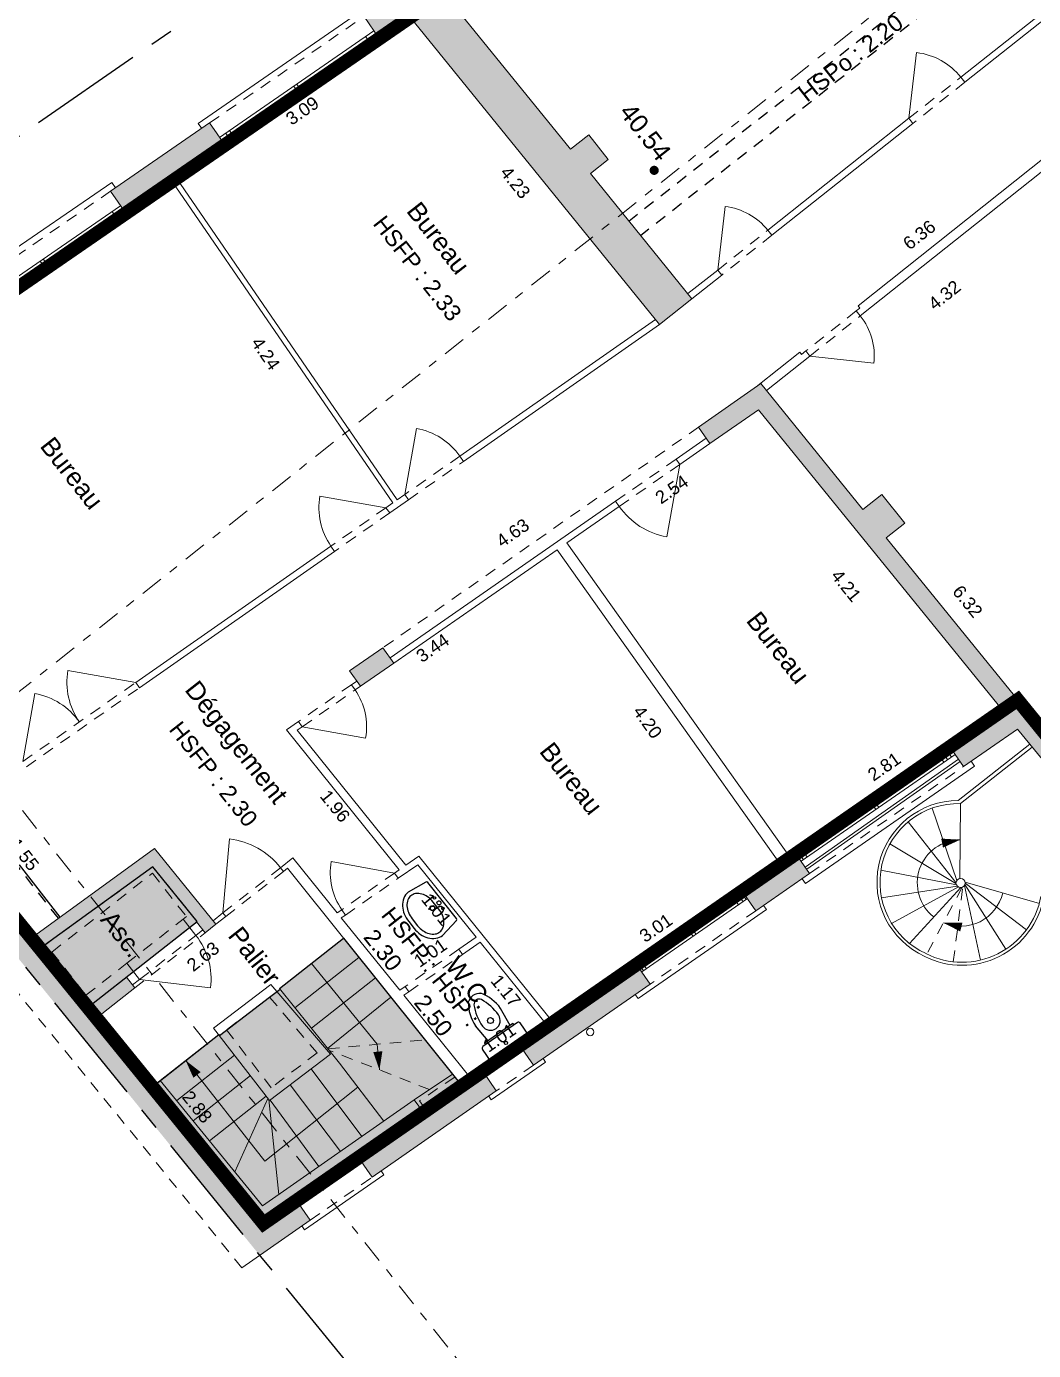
# Model space of a CAD drawing. Header units: metres. Extents: x 1648217.4 to 1648250.3, y 8187333.8 to 8187367.5.
# Drawn here: x 1648223.17 to 1648234.12, y 8187345.77 to 8187360.17 of the extents above; entities that cross this region are included whole.
import ezdxf

# ---------------------------------------------------------------- set-up
doc = ezdxf.new("R2010")
doc.units = ezdxf.units.M
doc.header["$PDMODE"] = 3
doc.header["$PDSIZE"] = 0.05
for name, pattern in [('AXES', [2, 1.25, -0.25, 0.25, -0.25]), ('CACHE2', [0.1875, 0.125, -0.0625]), ('TIRETPT2', [0.5, 0.25, -0.125, 0, -0.125])]:
    doc.linetypes.add(name, pattern=pattern)
for name, color, linetype in [('GEX_BAT_allege', 161, 'Continuous'), ('GEX_BAT_cloison', 2, 'Continuous'), ('GEX_BAT_coffrage', 221, 'Continuous'), ('GEX_BAT_escalier_rampe', 6, 'Continuous'), ('GEX_BAT_fenetre', 4, 'Continuous'), ('GEX_BAT_gaine_tremie', 13, 'Continuous'), ('GEX_BAT_garde_corps', 181, 'Continuous'), ('GEX_BAT_linteau_cloison', 3, 'CACHE2'), ('GEX_BAT_linteau_mur', 6, 'CACHE2'), ('GEX_BAT_mur', 1, 'Continuous'), ('GEX_BAT_mur_bas', 150, 'Continuous'), ('GEX_BAT_poutre', 32, 'CACHE2'), ('GEX_EQU_ascenseur', 132, 'Continuous'), ('GEX_MEP_trait_de_coupe', 21, 'TIRETPT2'), ('GEX_MEP_txt_cot_alti', 51, 'Continuous'), ('GEX_MEP_txt_cot_plani', 30, 'Continuous'), ('GEX_MEP_txt_design_commun', 3, 'Continuous'), ('GEX_MEP_txt_designation', 7, 'Continuous'), ('GEX_RES_bat_eau_pluviale', 171, 'Continuous')]:
    doc.layers.add(name, color=color, linetype=linetype)
for name, color, linetype, true_color in [('GEX_EDS_sdp_1-bureau', 1, 'AXES', 0xff0000), ('GEX_EDS_sdp_2-tremie', 7, 'Continuous', 0xffff7f), ('GEX_EQU_sanitaire', 9, 'Continuous', 0x808080), ('GEX_FON_limite_propriete', 1, 'AXES', 0xff0000), ('GEX_MEP_mur_pochage', 7, 'Continuous', 0x999999), ('GEX_MEP_ouvrant_porte', 9, 'Continuous', 0x808080)]:
    doc.layers.add(name, color=color, linetype=linetype, true_color=true_color)
doc.styles.add('G100TXT-cote', font='swissl.ttf')
doc.styles.add('G100TXT-droit', font='swissl.ttf', dxfattribs={"height": 0.2})
doc.styles.add('G100TXT-italic', font='swissli.ttf')
doc.styles.add('G50TXT-italic', font='swissli.ttf')
doc.dimstyles.new('G100COT-libre', dxfattribs={"dimtxt": 0.14, "dimasz": 0.18, "dimexe": 0.18, "dimexo": 0.2, "dimgap": 0.09, "dimtad": 0, "dimzin": 0, "dimdsep": 46, "dimtxsty": 'G100TXT-cote', "dimblk1": 'OBLIQUE', "dimblk2": 'OBLIQUE', "dimsah": 1, "dimcen": 0.09, "dimse1": 1, "dimse2": 1, "dimsd1": 1, "dimsd2": 1, "dimclrd": 252, "dimaunit": 2, "dimadec": 3, "dimazin": 0, "dimtfac": 1, "dimtix": 1, "dimtofl": 0, "dimtmove": 0, "dimatfit": 3, "dimldrblk": 'OBLIQUE', "dimfxl": 0.18, "dimtolj": 1, "dimtzin": 0, "dimarcsym": 0})

# ---------------------------------------------------------------- blocks, each defined once
blk = doc.blocks.new('*D15')
at = {"layer": 'Defpoints', "color": 0, "transparency": 16777216}
for p in [(1648222.576, 8187351.706), (1648222.665, 8187351.775), (1648223.532, 8187350.483)]:
    blk.add_point(p, dxfattribs=at)
at = {"layer": 'GEX_MEP_txt_cot_plani', "color": 0, "lineweight": 20, "transparency": 16777216, "insert": (1648223.143, 8187351.164), "char_height": 0.14, "attachment_point": 5, "rotation": 308.0067, "style": 'G100TXT-cote'}
blk.add_mtext('\\A1;1.55', dxfattribs=at)
blk = doc.blocks.new('_OBLIQUE')
at = {"color": 0, "linetype": 'ByBlock'}
blk.add_line((-0.5, -0.5), (0.5, 0.5), dxfattribs=at)
blk = doc.blocks.new('*D19')
at = {"layer": 'Defpoints', "color": 0, "transparency": 16777216}
for p in [(1648227.342, 8187360.275), (1648227.152, 8187360.12), (1648230.01, 8187356.987)]:
    blk.add_point(p, dxfattribs=at)
at = {"layer": 'GEX_MEP_txt_cot_plani', "color": 0, "lineweight": 20, "transparency": 16777216, "insert": (1648228.486, 8187358.477), "char_height": 0.14, "attachment_point": 5, "rotation": 309.0642, "style": 'G100TXT-cote'}
blk.add_mtext('\\A1;4.23', dxfattribs=at)
blk = doc.blocks.new('*D24')
at = {"layer": 'Defpoints', "color": 0, "transparency": 16777216}
for p in [(1648224.751, 8187358.489), (1648224.852, 8187358.342), (1648219.483, 8187354.856)]:
    blk.add_point(p, dxfattribs=at)
at = {"layer": 'GEX_MEP_txt_cot_plani', "color": 0, "lineweight": 20, "transparency": 16777216, "insert": (1648222.218, 8187356.526), "char_height": 0.14, "attachment_point": 5, "rotation": 34.5852, "style": 'G100TXT-cote'}
blk.add_mtext('\\A1;6.40', dxfattribs=at)
blk = doc.blocks.new('*D25')
at = {"layer": 'Defpoints', "color": 0, "transparency": 16777216}
for p in [(1648224.751, 8187358.489), (1648224.571, 8187358.365), (1648227.152, 8187354.99)]:
    blk.add_point(p, dxfattribs=at)
at = {"layer": 'GEX_MEP_txt_cot_plani', "color": 0, "lineweight": 20, "transparency": 16777216, "insert": (1648225.771, 8187356.615), "char_height": 0.14, "attachment_point": 5, "rotation": 304.4605, "style": 'G100TXT-cote'}
blk.add_mtext('\\A1;4.24', dxfattribs=at)
blk = doc.blocks.new('*D26')
at = {"layer": 'Defpoints', "color": 0, "transparency": 16777216}
for p in [(1648227.342, 8187360.275), (1648227.44, 8187360.133), (1648224.8, 8187358.523)]:
    blk.add_point(p, dxfattribs=at)
at = {"layer": 'GEX_MEP_txt_cot_plani', "color": 0, "lineweight": 20, "transparency": 16777216, "insert": (1648226.169, 8187359.257), "char_height": 0.14, "attachment_point": 5, "rotation": 34.5852, "style": 'G100TXT-cote'}
blk.add_mtext('\\A1;3.09', dxfattribs=at)
blk = doc.blocks.new('*D27')
at = {"layer": 'Defpoints', "color": 0, "transparency": 16777216}
for p in [(1648230.925, 8187355.86), (1648233.58, 8187352.59), (1648233.413, 8187352.455)]:
    blk.add_point(p, dxfattribs=at)
at = {"layer": 'GEX_MEP_txt_cot_plani', "color": 0, "lineweight": 20, "transparency": 16777216, "insert": (1648232.086, 8187354.09), "char_height": 0.14, "attachment_point": 5, "rotation": 309.0642, "style": 'G100TXT-cote'}
blk.add_mtext('\\A1;4.21', dxfattribs=at)
blk = doc.blocks.new('*D28')
at = {"layer": 'Defpoints', "color": 0, "transparency": 16777216}
for p in [(1648231.252, 8187351.224), (1648231.369, 8187351.054), (1648228.897, 8187349.337)]:
    blk.add_point(p, dxfattribs=at)
at = {"layer": 'GEX_MEP_txt_cot_plani', "color": 0, "lineweight": 20, "transparency": 16777216, "insert": (1648230.015, 8187350.365), "char_height": 0.14, "attachment_point": 5, "rotation": 34.7835, "style": 'G100TXT-cote'}
blk.add_mtext('\\A1;3.01', dxfattribs=at)
blk = doc.blocks.new('*D29')
at = {"layer": 'Defpoints', "color": 0, "transparency": 16777216}
for p in [(1648228.727, 8187349.459), (1648228.84, 8187349.297), (1648228.008, 8187348.72)]:
    blk.add_point(p, dxfattribs=at)
at = {"layer": 'GEX_MEP_txt_cot_plani', "color": 0, "lineweight": 20, "transparency": 16777216, "insert": (1648228.312, 8187349.17), "char_height": 0.14, "attachment_point": 5, "rotation": 34.7835, "style": 'G100TXT-cote'}
blk.add_mtext('\\A1;1.01', dxfattribs=at)
blk = doc.blocks.new('*D30')
at = {"layer": 'Defpoints', "color": 0, "transparency": 16777216}
for p in [(1648231.131, 8187356.003), (1648231.23, 8187355.86), (1648229.046, 8187354.555)]:
    blk.add_point(p, dxfattribs=at)
at = {"layer": 'GEX_MEP_txt_cot_plani', "color": 0, "lineweight": 20, "transparency": 16777216, "insert": (1648230.188, 8187355.136), "char_height": 0.14, "attachment_point": 5, "rotation": 34.7835, "style": 'G100TXT-cote'}
blk.add_mtext('\\A1;2.54', dxfattribs=at)
blk = doc.blocks.new('*D31')
at = {"layer": 'Defpoints', "color": 0, "transparency": 16777216}
for p in [(1648233.654, 8187352.922), (1648233.786, 8187352.733), (1648231.475, 8187351.13)]:
    blk.add_point(p, dxfattribs=at)
at = {"layer": 'GEX_MEP_txt_cot_plani', "color": 0, "lineweight": 20, "transparency": 16777216, "insert": (1648232.499, 8187352.12), "char_height": 0.14, "attachment_point": 5, "rotation": 34.7579, "style": 'G100TXT-cote'}
blk.add_mtext('\\A1;2.81', dxfattribs=at)
blk = doc.blocks.new('*D32')
at = {"layer": 'Defpoints', "color": 0, "transparency": 16777216}
for p in [(1648228.94, 8187354.481), (1648231.369, 8187351.054), (1648231.139, 8187350.891)]:
    blk.add_point(p, dxfattribs=at)
at = {"layer": 'GEX_MEP_txt_cot_plani', "color": 0, "lineweight": 20, "transparency": 16777216, "insert": (1648229.925, 8187352.605), "char_height": 0.14, "attachment_point": 5, "rotation": 305.3382, "style": 'G100TXT-cote'}
blk.add_mtext('\\A1;4.20', dxfattribs=at)
blk = doc.blocks.new('*D33')
at = {"layer": 'Defpoints', "color": 0, "transparency": 16777216}
for p in [(1648228.94, 8187354.481), (1648229.001, 8187354.393), (1648226.113, 8187352.517)]:
    blk.add_point(p, dxfattribs=at)
at = {"layer": 'GEX_MEP_txt_cot_plani', "color": 0, "lineweight": 20, "transparency": 16777216, "insert": (1648227.587, 8187353.411), "char_height": 0.14, "attachment_point": 5, "rotation": 34.7835, "style": 'G100TXT-cote'}
blk.add_mtext('\\A1;3.44', dxfattribs=at)
blk = doc.blocks.new('*D34')
at = {"layer": 'Defpoints', "color": 0, "transparency": 16777216}
for p in [(1648227.31, 8187350.961), (1648227.424, 8187351.053), (1648228.06, 8187350.264)]:
    blk.add_point(p, dxfattribs=at)
at = {"layer": 'GEX_MEP_txt_cot_plani', "color": 0, "lineweight": 20, "transparency": 16777216, "insert": (1648227.628, 8187350.567), "char_height": 0.14, "attachment_point": 5, "rotation": 308.8761, "style": 'G100TXT-cote'}
blk.add_mtext('\\A1;1.01', dxfattribs=at)
blk = doc.blocks.new('*D35')
at = {"layer": 'Defpoints', "color": 0, "transparency": 16777216}
for p in [(1648228.015, 8187350.138), (1648228.104, 8187350.21), (1648228.84, 8187349.297)]:
    blk.add_point(p, dxfattribs=at)
at = {"layer": 'GEX_MEP_txt_cot_plani', "color": 0, "lineweight": 20, "transparency": 16777216, "insert": (1648228.383, 8187349.682), "char_height": 0.14, "attachment_point": 5, "rotation": 308.8761, "style": 'G100TXT-cote'}
blk.add_mtext('\\A1;1.17', dxfattribs=at)
blk = doc.blocks.new('*D36')
at = {"layer": 'Defpoints', "color": 0, "transparency": 16777216}
for p in [(1648227.978, 8187350.382), (1648228.06, 8187350.264), (1648227.228, 8187349.687)]:
    blk.add_point(p, dxfattribs=at)
at = {"layer": 'GEX_MEP_txt_cot_plani', "color": 0, "lineweight": 20, "transparency": 16777216, "insert": (1648227.562, 8187350.094), "char_height": 0.14, "attachment_point": 5, "rotation": 34.7835, "style": 'G100TXT-cote'}
blk.add_mtext('\\A1;1.01', dxfattribs=at)
blk = doc.blocks.new('*D37')
at = {"layer": 'Defpoints', "color": 0, "transparency": 16777216}
for p in [(1648235.384, 8187359.867), (1648235.486, 8187359.737), (1648230.48, 8187355.815)]:
    blk.add_point(p, dxfattribs=at)
at = {"layer": 'GEX_MEP_txt_cot_plani', "color": 0, "lineweight": 20, "transparency": 16777216, "insert": (1648232.881, 8187357.906), "char_height": 0.14, "attachment_point": 5, "rotation": 38.0773, "style": 'G100TXT-cote'}
blk.add_mtext('\\A1;6.36', dxfattribs=at)
blk = doc.blocks.new('*D38')
at = {"layer": 'Defpoints', "color": 0, "transparency": 16777216}
for p in [(1648230.357, 8187355.99), (1648230.48, 8187355.815), (1648226.683, 8187353.161)]:
    blk.add_point(p, dxfattribs=at)
at = {"layer": 'GEX_MEP_txt_cot_plani', "color": 0, "lineweight": 20, "transparency": 16777216, "insert": (1648228.458, 8187354.663), "char_height": 0.14, "attachment_point": 5, "rotation": 34.9515, "style": 'G100TXT-cote'}
blk.add_mtext('\\A1;4.63', dxfattribs=at)
blk = doc.blocks.new('*D39')
at = {"layer": 'Defpoints', "color": 0, "transparency": 16777216}
for p in [(1648225.995, 8187352.52), (1648227.222, 8187350.997), (1648227.138, 8187350.93)]:
    blk.add_point(p, dxfattribs=at)
at = {"layer": 'GEX_MEP_txt_cot_plani', "color": 0, "lineweight": 20, "transparency": 16777216, "insert": (1648226.525, 8187351.691), "char_height": 0.14, "attachment_point": 5, "rotation": 308.8761, "style": 'G100TXT-cote'}
blk.add_mtext('\\A1;1.96', dxfattribs=at)
blk = doc.blocks.new('WC_c')
at = {"layer": 'GEX_EQU_sanitaire'}
for p, q in [((-0.23, 0), (0.23, 0)), ((-0.25, -0.02), (-0.25, -0.2)), ((0.25, -0.02), (0.25, -0.2)), ((-0.23, -0.22), (0.23, -0.22)), ((-0.18, -0.24), (-0.18, -0.22)), ((-0.18, -0.24), (0.18, -0.24)), ((-0.146, -0.24), (-0.166, -0.451)), ((0.146, -0.24), (0.166, -0.451)), ((0.18, -0.22), (0.18, -0.24))]:
    blk.add_line(p, q, dxfattribs=at)
for centre, radius in [((0, -0.11), 0.0181), ((0, -0.406), 0.0326)]:
    blk.add_circle(centre, radius, dxfattribs=at)
for centre, radius, start, end in [((-0.23, -0.02), 0.02, 90, 180), ((0.23, -0.02), 0.02, 0, 90), ((-0.23, -0.2), 0.02, 180, 270), ((0.23, -0.2), 0.02, 270, 0), ((0, -0.406), 0.106, 0, 180), ((0.41, -0.414), 0.516, 179.1272, 207.1953), ((-0.41, -0.414), 0.516, 332.8047, 0.8728), ((0.298, -0.445), 0.464, 180.7835, 214.5961), ((-0.298, -0.445), 0.464, 325.4039, 359.2165), ((0.002, -0.605), 0.134, 230.3854, 269.1264), ((0, -0.624), 0.0552, 207.1953, 332.8047), ((-0.002, -0.605), 0.134, 270.8736, 309.6146)]:
    blk.add_arc(centre, radius, start, end, dxfattribs=at)
blk = doc.blocks.new('SAN_WC_classique')
at = {"layer": 'GEX_EQU_sanitaire'}
blk.add_blockref('WC_c', (0, 0), dxfattribs=at)
blk = doc.blocks.new('Lav_vc')
at = {"layer": 'GEX_EQU_sanitaire'}
for points in [[(0.267, -0.014, 0.371491), (0.251, 0), (-0.251, 0, 0.371491), (-0.267, -0.014), (-0.3, -0.234, 0.13052), (-0.28, -0.31, 0.001378), (-0.279, -0.311, 0.106642), (-0.22, -0.376, 0.083438), (-0.142, -0.414, 0.072173), (-0.048, -0.428), (0.048, -0.428, 0.072173), (0.142, -0.414, 0.083438), (0.22, -0.376, 0.106642), (0.279, -0.311, 0.131922), (0.3, -0.234)], [(0.129, -0.099, 0.072173), (0.048, -0.088), (-0.048, -0.088, 0.072173), (-0.129, -0.099, 0.083438), (-0.192, -0.13, 0.106642), (-0.238, -0.18, 0.131922), (-0.252, -0.234, 0.131922), (-0.238, -0.287, 0.106642), (-0.192, -0.337, 0.083438), (-0.129, -0.368, 0.072173), (-0.048, -0.38), (0.048, -0.38, 0.072173), (0.129, -0.368, 0.083439), (0.192, -0.337, 0.106641), (0.238, -0.287, 0.131922), (0.252, -0.234, 0.131922), (0.238, -0.18, 0.106642), (0.192, -0.13, 0.083438)], [(-0.085, -0.048, -1), (-0.059, -0.048, -1)], [(0.028, -0.136, -1), (-0.028, -0.136, -1)], [(0.024, -0.136, -1), (-0.024, -0.136, -1)], [(-0.022, -0.044, -1), (0.022, -0.044, -1)], [(0.059, -0.048, -1), (0.085, -0.048, -1)]]:
    blk.add_lwpolyline(points, format="xyb", close=True, dxfattribs=at)
blk = doc.blocks.new('SAN_Lavabo_1vasque_classique')
at = {"layer": 'GEX_EQU_sanitaire'}
blk.add_blockref('Lav_vc', (0, 0), dxfattribs=at)
blk = doc.blocks.new('*D48')
at = {"layer": 'Defpoints', "color": 0, "transparency": 16777216}
for p in [(1648234.601, 8187358.905), (1648231.219, 8187356.212), (1648231.464, 8187355.905)]:
    blk.add_point(p, dxfattribs=at)
at = {"layer": 'GEX_MEP_txt_cot_plani', "color": 0, "lineweight": 20, "transparency": 16777216, "insert": (1648233.155, 8187357.251), "char_height": 0.14, "attachment_point": 5, "rotation": 38.5208, "style": 'G100TXT-cote'}
blk.add_mtext('\\A1;4.32', dxfattribs=at)
blk = doc.blocks.new('*D50')
at = {"layer": 'Defpoints', "color": 0, "transparency": 16777216}
for p in [(1648231.219, 8187356.213), (1648235.397, 8187351.464), (1648235.202, 8187351.305)]:
    blk.add_point(p, dxfattribs=at)
at = {"layer": 'GEX_MEP_txt_cot_plani', "color": 0, "lineweight": 20, "transparency": 16777216, "insert": (1648233.406, 8187353.918), "char_height": 0.14, "attachment_point": 5, "rotation": 309.0607, "style": 'G100TXT-cote'}
blk.add_mtext('\\A1;6.32', dxfattribs=at)
blk = doc.blocks.new('*D56')
at = {"layer": 'Defpoints', "color": 0, "transparency": 16777216}
for p in [(1648223.937, 8187349.39), (1648225.93, 8187347.297), (1648225.746, 8187347.149)]:
    blk.add_point(p, dxfattribs=at)
at = {"layer": 'GEX_MEP_txt_cot_plani', "color": 0, "lineweight": 20, "transparency": 16777216, "insert": (1648225.025, 8187348.418), "char_height": 0.14, "attachment_point": 5, "rotation": 308.9127, "style": 'G100TXT-cote'}
blk.add_mtext('\\A1;2.88', dxfattribs=at)
blk = doc.blocks.new('*D57')
at = {"layer": 'Defpoints', "color": 0, "transparency": 16777216}
for p in [(1648226.007, 8187351.016), (1648226.123, 8187350.868), (1648223.939, 8187349.386)]:
    blk.add_point(p, dxfattribs=at)
at = {"layer": 'GEX_MEP_txt_cot_plani', "color": 0, "lineweight": 20, "transparency": 16777216, "insert": (1648225.089, 8187350.054), "char_height": 0.14, "attachment_point": 5, "rotation": 38.2438, "style": 'G100TXT-cote'}
blk.add_mtext('\\A1;2.63', dxfattribs=at)

msp = doc.modelspace()

# ---------------------------------------------------------------- hatches: boundary and pattern name
at = {"layer": 'GEX_EDS_sdp_2-tremie'}
h = msp.add_hatch(color=256, dxfattribs=at)
h.dxf.hatch_style = 1
h.paths.add_polyline_path([(1648223.322, 8187350.145), (1648223.843, 8187349.507), (1648225.024, 8187350.435), (1648224.543, 8187351.031)])
h = msp.add_hatch(color=256, dxfattribs=at)
h.dxf.hatch_style = 1
h.paths.add_polyline_path([(1648224.541, 8187348.641), (1648225.746, 8187347.149), (1648227.904, 8187348.648), (1648226.617, 8187350.254), (1648225.919, 8187349.706), (1648225.926, 8187349.698), (1648225.812, 8187349.611), (1648225.266, 8187349.195), (1648225.259, 8187349.205)])
at = {"layer": 'GEX_MEP_mur_pochage'}
h = msp.add_hatch(color=256, dxfattribs=at)
h.dxf.hatch_style = 1
h.paths.add_polyline_path([(1648227.18, 8187360.517), (1648226.84, 8187360.282), (1648227.005, 8187360.043), (1648227.342, 8187360.275), (1648230.055, 8187356.933), (1648230.407, 8187357.212), (1648229.303, 8187358.573), (1648229.497, 8187358.725), (1648229.285, 8187358.995), (1648229.086, 8187358.84), (1648226.992, 8187361.42), (1648227.403, 8187361.706), (1648227.318, 8187361.829), (1648226.953, 8187361.575), (1648226.935, 8187361.602), (1648226.511, 8187361.282)])
h = msp.add_hatch(color=256, dxfattribs=at)
h.dxf.hatch_style = 1
h.paths.add_polyline_path([(1648224.247, 8187358.141), (1648225.326, 8187358.885), (1648225.16, 8187359.124), (1648224.082, 8187358.381)])
h = msp.add_hatch(color=256, dxfattribs=at)
h.dxf.hatch_style = 1
h.paths.add_polyline_path([(1648235.629, 8187351.267), (1648235.53, 8187351.393), (1648235.468, 8187351.342), (1648235.38, 8187351.451), (1648235.202, 8187351.305), (1648232.52, 8187354.609), (1648232.725, 8187354.77), (1648232.473, 8187355.08), (1648232.268, 8187354.92), (1648231.157, 8187356.288), (1648230.48, 8187355.814), (1648230.602, 8187355.636), (1648231.131, 8187356.003), (1648233.786, 8187352.733), (1648233.214, 8187352.336), (1648233.362, 8187352.122), (1648233.949, 8187352.529), (1648235.238, 8187350.948)])
h = msp.add_hatch(color=256, dxfattribs=at)
h.dxf.hatch_style = 1
h.paths.add_polyline_path([(1648225.705, 8187346.803), (1648226.255, 8187347.186), (1648226.107, 8187347.399), (1648225.746, 8187347.149), (1648223.937, 8187349.39), (1648224.348, 8187349.713), (1648224.256, 8187349.831), (1648223.842, 8187349.507), (1648223.322, 8187350.145), (1648224.543, 8187351.031), (1648225.024, 8187350.435), (1648225.017, 8187350.43), (1648225.11, 8187350.312), (1648225.229, 8187350.405), (1648224.562, 8187351.23), (1648223.228, 8187350.261), (1648219.483, 8187354.856), (1648219.81, 8187355.082), (1648219.644, 8187355.321), (1648219.301, 8187355.085), (1648218.724, 8187355.851), (1648218.481, 8187355.693)])
h = msp.add_hatch(color=256, dxfattribs=at)
h.dxf.hatch_style = 1
h.paths.add_polyline_path([(1648227.163, 8187353.247), (1648227.044, 8187353.413), (1648226.683, 8187353.161), (1648226.801, 8187352.995)])
h = msp.add_hatch(color=256, dxfattribs=at)
h.dxf.hatch_style = 1
h.paths.add_polyline_path([(1648231.687, 8187350.958), (1648231.539, 8187351.172), (1648230.955, 8187350.767), (1648231.104, 8187350.553)])
h = msp.add_hatch(color=256, dxfattribs=at)
h.dxf.hatch_style = 1
h.paths.add_polyline_path([(1648229.954, 8187349.755), (1648229.806, 8187349.968), (1648228.534, 8187349.085), (1648228.682, 8187348.871)])
h = msp.add_hatch(color=256, dxfattribs=at)
h.dxf.hatch_style = 1
h.paths.add_polyline_path([(1648228.279, 8187348.592), (1648228.131, 8187348.805), (1648226.78, 8187347.867), (1648226.929, 8187347.653)])

# ---------------------------------------------------------------- linework, layer by layer
at = {"layer": 'GEX_BAT_allege', "lineweight": 20}
for p, q in [((1648225.035, 8187359.12), (1648226.864, 8187360.379)), ((1648224.095, 8187358.476), (1648222.281, 8187357.23))]:
    msp.add_line(p, q, dxfattribs=at)
at = {"layer": 'GEX_BAT_allege', "lineweight": 20, "extrusion": (-0.571414, 0.820662, 0)}
for p, q in [((1648225.074, 8187359.065), (1648225.035, 8187359.12)), ((1648224.135, 8187358.418), (1648224.095, 8187358.476))]:
    msp.add_line(p, q, dxfattribs=at)
at = {"layer": 'GEX_BAT_allege', "lineweight": 20, "extrusion": (-1.27774e-06, -8.86987e-07, 1)}
for p, q in [((1648233.482, 8187352.126), (1648231.642, 8187350.848)), ((1648233.482, 8187352.126), (1648233.445, 8187352.179)), ((1648231.605, 8187350.901), (1648231.642, 8187350.848)), ((1648231.217, 8187350.565), (1648229.821, 8187349.596)), ((1648231.217, 8187350.565), (1648231.186, 8187350.61)), ((1648229.821, 8187349.596), (1648229.79, 8187349.641)), ((1648228.815, 8187348.905), (1648228.788, 8187348.945)), ((1648228.815, 8187348.905), (1648228.224, 8187348.495)), ((1648228.224, 8187348.495), (1648228.196, 8187348.534)), ((1648226.194, 8187347.08), (1648227.056, 8187347.679)), ((1648227.056, 8187347.679), (1648227.026, 8187347.721)), ((1648226.194, 8187347.08), (1648226.165, 8187347.123))]:
    msp.add_line(p, q, dxfattribs=at)
at = {"layer": 'GEX_BAT_cloison', "lineweight": 20}
for p, q in [((1648234.77, 8187360.762), (1648233.332, 8187359.622)), ((1648234.758, 8187360.664), (1648233.376, 8187359.567)), ((1648233.332, 8187359.622), (1648233.376, 8187359.567)), ((1648232.768, 8187359.175), (1648231.233, 8187357.957)), ((1648232.768, 8187359.175), (1648232.812, 8187359.12)), ((1648232.812, 8187359.12), (1648231.276, 8187357.902)), ((1648234.625, 8187359.052), (1648232.216, 8187357.134)), ((1648234.601, 8187358.905), (1648232.239, 8187357.024)), ((1648227.152, 8187354.99), (1648224.751, 8187358.489)), ((1648227.202, 8187355.024), (1648224.8, 8187358.523)), ((1648231.233, 8187357.957), (1648231.276, 8187357.902)), ((1648230.688, 8187357.524), (1648230.363, 8187357.267)), ((1648230.731, 8187357.469), (1648230.407, 8187357.212)), ((1648230.688, 8187357.524), (1648230.731, 8187357.469)), ((1648232.234, 8187357.11), (1648232.195, 8187357.079)), ((1648232.195, 8187357.079), (1648232.239, 8187357.024)), ((1648232.216, 8187357.134), (1648232.234, 8187357.11)), ((1648230.01, 8187356.987), (1648227.882, 8187355.499)), ((1648230.055, 8187356.933), (1648227.922, 8187355.442)), ((1648231.582, 8187356.629), (1648231.125, 8187356.266)), ((1648231.691, 8187356.588), (1648231.219, 8187356.213)), ((1648231.582, 8187356.629), (1648231.601, 8187356.606)), ((1648231.648, 8187356.643), (1648231.601, 8187356.606)), ((1648231.648, 8187356.643), (1648231.691, 8187356.588)), ((1648230.234, 8187355.465), (1648230.563, 8187355.693)), ((1648230.274, 8187355.408), (1648230.602, 8187355.636)), ((1648227.882, 8187355.499), (1648227.922, 8187355.442)), ((1648230.234, 8187355.465), (1648230.274, 8187355.408)), ((1648227.152, 8187354.99), (1648227.079, 8187354.938)), ((1648227.324, 8187355.024), (1648227.119, 8187354.881)), ((1648227.123, 8187353.304), (1648229.577, 8187355.009)), ((1648227.283, 8187355.081), (1648227.202, 8187355.024)), ((1648227.283, 8187355.081), (1648227.324, 8187355.024)), ((1648229.577, 8187355.009), (1648229.617, 8187354.951)), ((1648227.079, 8187354.938), (1648227.119, 8187354.881)), ((1648229.047, 8187354.555), (1648229.617, 8187354.951)), ((1648229.047, 8187354.555), (1648231.475, 8187351.13)), ((1648226.48, 8187354.52), (1648224.357, 8187353.036)), ((1648226.52, 8187354.463), (1648224.397, 8187352.979)), ((1648226.48, 8187354.52), (1648226.52, 8187354.463)), ((1648227.163, 8187353.247), (1648228.94, 8187354.481)), ((1648228.94, 8187354.481), (1648231.369, 8187351.054)), ((1648224.357, 8187353.036), (1648224.397, 8187352.979)), ((1648226.703, 8187353.012), (1648226.76, 8187353.052)), ((1648226.703, 8187353.012), (1648226.743, 8187352.955)), ((1648226.743, 8187352.955), (1648226.801, 8187352.995)), ((1648225.995, 8187352.52), (1648226.128, 8187352.613)), ((1648226.113, 8187352.517), (1648226.168, 8187352.555)), ((1648226.128, 8187352.613), (1648226.168, 8187352.555)), ((1648227.222, 8187350.997), (1648225.995, 8187352.52)), ((1648227.296, 8187351.049), (1648226.113, 8187352.517)), ((1648225.932, 8187351.021), (1648226.067, 8187351.127)), ((1648226.549, 8187350.53), (1648226.067, 8187351.127)), ((1648227.438, 8187351.147), (1648227.296, 8187351.049)), ((1648228.897, 8187349.337), (1648227.438, 8187351.147)), ((1648225.963, 8187350.981), (1648225.932, 8187351.021)), ((1648225.963, 8187350.981), (1648226.007, 8187351.016)), ((1648227.904, 8187348.648), (1648226.007, 8187351.016)), ((1648227.222, 8187350.997), (1648227.173, 8187350.963)), ((1648227.173, 8187350.963), (1648227.213, 8187350.906)), ((1648227.424, 8187351.053), (1648227.213, 8187350.906)), ((1648228.06, 8187350.264), (1648227.424, 8187351.053)), ((1648225.197, 8187350.444), (1648225.304, 8187350.528)), ((1648225.335, 8187350.488), (1648225.304, 8187350.528)), ((1648226.598, 8187350.564), (1648226.549, 8187350.53)), ((1648226.598, 8187350.564), (1648226.638, 8187350.506)), ((1648225.229, 8187350.405), (1648225.335, 8187350.488)), ((1648226.638, 8187350.506), (1648226.593, 8187350.475)), ((1648227.228, 8187349.687), (1648226.593, 8187350.475)), ((1648228.06, 8187350.264), (1648227.871, 8187350.133)), ((1648227.871, 8187350.133), (1648227.911, 8187350.076)), ((1648228.104, 8187350.21), (1648227.911, 8187350.076)), ((1648228.84, 8187349.297), (1648228.104, 8187350.21)), ((1648225.827, 8187349.748), (1648225.204, 8187349.275)), ((1648225.827, 8187349.748), (1648226.475, 8187348.99)), ((1648227.288, 8187349.728), (1648227.228, 8187349.687)), ((1648227.328, 8187349.671), (1648227.272, 8187349.632)), ((1648227.288, 8187349.728), (1648227.328, 8187349.671)), ((1648228.008, 8187348.72), (1648227.272, 8187349.632)), ((1648225.204, 8187349.275), (1648225.813, 8187348.487)), ((1648226.475, 8187348.99), (1648225.813, 8187348.487))]:
    msp.add_line(p, q, dxfattribs=at)
at = {"layer": 'GEX_BAT_cloison', "linetype": 'CACHE2', "lineweight": 20}
for p, q in [((1648225.812, 8187349.611), (1648225.345, 8187349.256)), ((1648225.812, 8187349.611), (1648226.33, 8187349.006)), ((1648225.345, 8187349.256), (1648225.831, 8187348.627)), ((1648226.33, 8187349.006), (1648225.831, 8187348.627))]:
    msp.add_line(p, q, dxfattribs=at)
at = {"layer": 'GEX_BAT_coffrage', "lineweight": 20}
for p, q in [((1648227.803, 8187348.773), (1648227.387, 8187348.495)), ((1648227.387, 8187348.495), (1648227.486, 8187348.357))]:
    msp.add_line(p, q, dxfattribs=at)
at = {"layer": 'GEX_BAT_coffrage', "linetype": 'CACHE2', "lineweight": 20}
for p, q in [((1648227.828, 8187348.742), (1648227.444, 8187348.485)), ((1648227.444, 8187348.485), (1648227.519, 8187348.38))]:
    msp.add_line(p, q, dxfattribs=at)
at = {"layer": 'GEX_BAT_escalier_rampe', "lineweight": 20}
for p, q in [((1648234.083, 8187352.364), (1648233.305, 8187351.753)), ((1648234.109, 8187352.333), (1648233.328, 8187351.72)), ((1648233.021, 8187351.67), (1648233.288, 8187350.881)), ((1648233.328, 8187351.72), (1648233.323, 8187350.904)), ((1648233.28, 8187350.86), (1648232.758, 8187351.52)), ((1648232.561, 8187351.282), (1648233.28, 8187350.848)), ((1648233.284, 8187350.834), (1648232.462, 8187350.993)), ((1648232.469, 8187350.694), (1648233.292, 8187350.821)), ((1648233.306, 8187350.811), (1648232.58, 8187350.414)), ((1648232.773, 8187350.196), (1648233.332, 8187350.804)), ((1648233.371, 8187350.826), (1648233.545, 8187350.015)), ((1648233.377, 8187350.837), (1648233.823, 8187350.134)), ((1648234.187, 8187350.632), (1648233.379, 8187350.865)), ((1648234.046, 8187350.344), (1648233.38, 8187350.851)), ((1648225.919, 8187349.706), (1648226.617, 8187350.254)), ((1648226.785, 8187350.044), (1648226.088, 8187349.496)), ((1648226.983, 8187349.099), (1648226.268, 8187349.98)), ((1648226.963, 8187349.822), (1648226.267, 8187349.275)), ((1648225.919, 8187349.706), (1648226.573, 8187348.895)), ((1648226.444, 8187349.055), (1648227.131, 8187349.612)), ((1648225.259, 8187349.205), (1648224.623, 8187348.706)), ((1648227.008, 8187348.82), (1648226.983, 8187349.099)), ((1648225.432, 8187348.981), (1648224.802, 8187348.486)), ((1648224.9, 8187348.923), (1648225.761, 8187347.826)), ((1648226.266, 8187348.832), (1648226.815, 8187348.096)), ((1648226.573, 8187348.895), (1648227.056, 8187348.264)), ((1648225.604, 8187348.758), (1648224.98, 8187348.268)), ((1648226.038, 8187348.658), (1648226.583, 8187347.934)), ((1648225.777, 8187348.534), (1648225.159, 8187348.049)), ((1648225.794, 8187348.511), (1648225.435, 8187347.711)), ((1648226.774, 8187348.633), (1648225.761, 8187347.826)), ((1648225.805, 8187348.497), (1648225.913, 8187347.464)), ((1648226.35, 8187347.771), (1648225.818, 8187348.491))]:
    msp.add_line(p, q, dxfattribs=at)
at = {"layer": 'GEX_BAT_escalier_rampe', "linetype": 'CACHE2', "lineweight": 20}
for p, q in [((1648233.348, 8187350.808), (1648232.962, 8187350.081)), ((1648233.251, 8187349.997), (1648233.354, 8187350.811)), ((1648226.447, 8187349.051), (1648227.505, 8187349.146)), ((1648227.554, 8187348.607), (1648226.462, 8187349.033))]:
    msp.add_line(p, q, dxfattribs=at)
at = {"layer": 'GEX_BAT_escalier_rampe', "lineweight": 20}
for points in [[(1648233.326, 8187351.325, 0, 0.1, 0), (1648233.129, 8187351.288, 0, 0, 0)], [(1648233.143, 8187350.422, 0, 0.1, 0), (1648233.338, 8187350.375, 0, 0, 0)], [(1648227.008, 8187348.82, 0, 0.1, 0), (1648226.99, 8187349.019, 0, 0, 0)], [(1648224.9, 8187348.923, 0, 0.1, 0), (1648225.023, 8187348.766, 0, 0, 0)]]:
    msp.add_lwpolyline(points, format="xyseb", dxfattribs=at)
msp.add_circle((1648233.33, 8187350.854), 0.05, dxfattribs=at)
for centre, radius, start, end in [((1648233.308, 8187350.864), 0.888, 90.1499, 245.5059), ((1648233.308, 8187350.864), 0.855, 88.6362, 245.5484), ((1648233.308, 8187350.864), 0.888, 86.1347, 86.1371), ((1648233.33, 8187350.854), 0.471, 90.4905, 231.714), ((1648233.346, 8187350.864), 0.905, 243.2886, 349.7592), ((1648233.346, 8187350.864), 0.872, 243.2469, 349.7592), ((1648233.33, 8187350.854), 0.471, 246.6823, 346.8256)]:
    msp.add_arc(centre, radius, start, end, dxfattribs=at)
at = {"layer": 'GEX_BAT_fenetre', "lineweight": 20}
for p, q in [((1648226.948, 8187360.125), (1648225.269, 8187358.967)), ((1648227.005, 8187360.043), (1648225.326, 8187358.885)), ((1648226.886, 8187360.022), (1648226.104, 8187359.482)), ((1648226.915, 8187359.98), (1648226.858, 8187360.063)), ((1648226.873, 8187359.952), (1648226.845, 8187359.993)), ((1648226.104, 8187359.482), (1648225.363, 8187358.971)), ((1648226.132, 8187359.441), (1648226.076, 8187359.523)), ((1648226.165, 8187359.464), (1648226.109, 8187359.546)), ((1648225.392, 8187358.93), (1648225.335, 8187359.013)), ((1648225.404, 8187359), (1648225.376, 8187359.041)), ((1648224.19, 8187358.224), (1648222.511, 8187357.066)), ((1648224.157, 8187358.079), (1648224.1, 8187358.161)), ((1648224.247, 8187358.141), (1648222.568, 8187356.983)), ((1648224.128, 8187358.12), (1648223.346, 8187357.581)), ((1648224.115, 8187358.05), (1648224.087, 8187358.092)), ((1648223.346, 8187357.581), (1648222.605, 8187357.07)), ((1648223.374, 8187357.54), (1648223.318, 8187357.622)), ((1648223.407, 8187357.562), (1648223.351, 8187357.645)), ((1648231.539, 8187351.172), (1648233.214, 8187352.336)), ((1648231.596, 8187351.09), (1648233.271, 8187352.254)), ((1648232.38, 8187351.696), (1648233.16, 8187352.238)), ((1648231.633, 8187351.177), (1648232.38, 8187351.696)), ((1648228.534, 8187349.085), (1648228.131, 8187348.805)), ((1648228.562, 8187349.044), (1648228.16, 8187348.764)), ((1648226.78, 8187347.867), (1648226.107, 8187347.399)), ((1648226.82, 8187347.81), (1648226.147, 8187347.342))]:
    msp.add_line(p, q, dxfattribs=at)
at = {"layer": 'GEX_BAT_fenetre', "lineweight": 20, "extrusion": (-1.27774e-06, -8.86987e-07, 1)}
for p, q in [((1648233.132, 8187352.279), (1648233.189, 8187352.197)), ((1648233.173, 8187352.307), (1648233.23, 8187352.225)), ((1648233.119, 8187352.209), (1648233.148, 8187352.168)), ((1648232.352, 8187351.737), (1648232.409, 8187351.655)), ((1648232.385, 8187351.76), (1648232.442, 8187351.677)), ((1648231.645, 8187351.246), (1648231.674, 8187351.205)), ((1648231.563, 8187351.189), (1648231.62, 8187351.107)), ((1648231.604, 8187351.218), (1648231.661, 8187351.136)), ((1648231.702, 8187351.164), (1648231.702, 8187351.164)), ((1648229.806, 8187349.968), (1648230.955, 8187350.767)), ((1648229.863, 8187349.886), (1648231.012, 8187350.685)), ((1648229.883, 8187349.961), (1648230.935, 8187350.692)), ((1648230.914, 8187350.616), (1648230.885, 8187350.657)), ((1648230.963, 8187350.651), (1648230.906, 8187350.733)), ((1648230.996, 8187350.673), (1648230.939, 8187350.756)), ((1648230.452, 8187350.295), (1648230.395, 8187350.378)), ((1648230.419, 8187350.273), (1648230.362, 8187350.355)), ((1648229.879, 8187349.898), (1648229.822, 8187349.98)), ((1648229.912, 8187349.92), (1648229.854, 8187350.002)), ((1648229.933, 8187349.996), (1648229.904, 8187350.037)), ((1648226.73, 8187347.747), (1648226.69, 8187347.804)), ((1648226.779, 8187347.781), (1648226.739, 8187347.839)), ((1648226.812, 8187347.804), (1648226.772, 8187347.861)), ((1648226.488, 8187347.579), (1648226.448, 8187347.636)), ((1648226.537, 8187347.613), (1648226.497, 8187347.67)), ((1648226.439, 8187347.544), (1648226.399, 8187347.602)), ((1648226.163, 8187347.353), (1648226.123, 8187347.411)), ((1648226.196, 8187347.376), (1648226.156, 8187347.434)), ((1648226.246, 8187347.41), (1648226.206, 8187347.468))]:
    msp.add_line(p, q, dxfattribs=at)
at = {"layer": 'GEX_BAT_gaine_tremie'}
msp.add_lwpolyline([(1648222.78, 8187350.811), (1648223.087, 8187351.052), (1648223.532, 8187350.482)], dxfattribs=at)
at = {"layer": 'GEX_BAT_gaine_tremie', "linetype": 'CACHE2'}
msp.add_lwpolyline([(1648223.515, 8187350.47), (1648223.083, 8187351.024), (1648222.792, 8187350.795)], dxfattribs=at)
at = {"layer": 'GEX_BAT_garde_corps', "lineweight": 20, "extrusion": (-1.27774e-06, -8.86987e-07, 1)}
for p, q in [((1648231.639, 8187351.027), (1648233.307, 8187352.202)), ((1648231.656, 8187351.003), (1648233.324, 8187352.178))]:
    msp.add_line(p, q, dxfattribs=at)
at = {"layer": 'GEX_BAT_linteau_cloison', "lineweight": 20}
for p, q in [((1648232.768, 8187359.175), (1648233.332, 8187359.622)), ((1648233.376, 8187359.567), (1648232.812, 8187359.12)), ((1648230.688, 8187357.524), (1648231.233, 8187357.957)), ((1648231.276, 8187357.902), (1648230.731, 8187357.469)), ((1648232.195, 8187357.079), (1648231.648, 8187356.643)), ((1648231.691, 8187356.588), (1648232.239, 8187357.024)), ((1648227.882, 8187355.499), (1648227.283, 8187355.081)), ((1648227.324, 8187355.024), (1648227.922, 8187355.442)), ((1648229.577, 8187355.009), (1648230.235, 8187355.465)), ((1648230.274, 8187355.408), (1648229.617, 8187354.951)), ((1648227.079, 8187354.938), (1648226.48, 8187354.52)), ((1648227.119, 8187354.881), (1648226.52, 8187354.463)), ((1648223.128, 8187352.177), (1648224.357, 8187353.036)), ((1648223.168, 8187352.12), (1648224.397, 8187352.979)), ((1648226.703, 8187353.012), (1648226.128, 8187352.613)), ((1648226.168, 8187352.555), (1648226.743, 8187352.955)), ((1648225.304, 8187350.528), (1648225.932, 8187351.021)), ((1648225.335, 8187350.488), (1648225.963, 8187350.981)), ((1648227.173, 8187350.963), (1648226.598, 8187350.564)), ((1648226.638, 8187350.506), (1648227.213, 8187350.906)), ((1648224.943, 8187350.371), (1648224.331, 8187349.891)), ((1648224.399, 8187349.804), (1648225.011, 8187350.284)), ((1648227.871, 8187350.133), (1648227.288, 8187349.728)), ((1648227.328, 8187349.671), (1648227.911, 8187350.076))]:
    msp.add_line(p, q, dxfattribs=at)
at = {"layer": 'GEX_BAT_linteau_mur', "lineweight": 20}
for p, q in [((1648225.16, 8187359.124), (1648226.84, 8187360.282)), ((1648224.082, 8187358.381), (1648222.402, 8187357.223)), ((1648230.48, 8187355.814), (1648227.044, 8187353.413)), ((1648231.687, 8187350.958), (1648233.362, 8187352.122)), ((1648231.104, 8187350.553), (1648229.954, 8187349.755)), ((1648224.348, 8187349.713), (1648225.11, 8187350.312)), ((1648228.682, 8187348.871), (1648228.279, 8187348.592)), ((1648226.255, 8187347.186), (1648226.929, 8187347.653))]:
    msp.add_line(p, q, dxfattribs=at)
at = {"layer": 'GEX_BAT_mur', "lineweight": 20}
for p, q in [((1648229.086, 8187358.84), (1648226.992, 8187361.42)), ((1648227.005, 8187360.043), (1648226.84, 8187360.282)), ((1648227.342, 8187360.275), (1648227.005, 8187360.043)), ((1648227.342, 8187360.275), (1648230.055, 8187356.933)), ((1648225.16, 8187359.124), (1648224.082, 8187358.381)), ((1648225.326, 8187358.885), (1648225.16, 8187359.124)), ((1648225.326, 8187358.885), (1648224.247, 8187358.141)), ((1648229.086, 8187358.84), (1648229.285, 8187358.995)), ((1648229.285, 8187358.995), (1648229.497, 8187358.725)), ((1648229.497, 8187358.725), (1648229.303, 8187358.573)), ((1648229.303, 8187358.573), (1648230.407, 8187357.212)), ((1648224.247, 8187358.141), (1648224.082, 8187358.381)), ((1648230.407, 8187357.212), (1648230.055, 8187356.933)), ((1648231.157, 8187356.288), (1648230.48, 8187355.814)), ((1648231.157, 8187356.288), (1648232.268, 8187354.92)), ((1648230.602, 8187355.636), (1648231.131, 8187356.003)), ((1648231.131, 8187356.003), (1648233.786, 8187352.733)), ((1648230.48, 8187355.815), (1648230.602, 8187355.636)), ((1648232.268, 8187354.92), (1648232.473, 8187355.08)), ((1648232.473, 8187355.08), (1648232.725, 8187354.77)), ((1648232.725, 8187354.77), (1648232.52, 8187354.609)), ((1648232.52, 8187354.609), (1648235.202, 8187351.305)), ((1648227.163, 8187353.247), (1648227.044, 8187353.413)), ((1648226.801, 8187352.995), (1648227.163, 8187353.247)), ((1648226.801, 8187352.995), (1648226.683, 8187353.161)), ((1648233.786, 8187352.733), (1648233.214, 8187352.336)), ((1648233.949, 8187352.529), (1648233.362, 8187352.122)), ((1648233.949, 8187352.529), (1648235.238, 8187350.948)), ((1648233.362, 8187352.122), (1648233.214, 8187352.336)), ((1648224.562, 8187351.23), (1648223.228, 8187350.261)), ((1648225.229, 8187350.405), (1648224.562, 8187351.23)), ((1648231.539, 8187351.172), (1648230.956, 8187350.767)), ((1648231.687, 8187350.958), (1648231.539, 8187351.172)), ((1648231.687, 8187350.958), (1648231.104, 8187350.553)), ((1648231.104, 8187350.553), (1648230.955, 8187350.767)), ((1648225.017, 8187350.43), (1648225.024, 8187350.435)), ((1648225.11, 8187350.312), (1648225.017, 8187350.43)), ((1648225.11, 8187350.312), (1648225.229, 8187350.405)), ((1648229.806, 8187349.968), (1648228.534, 8187349.085)), ((1648229.954, 8187349.755), (1648229.806, 8187349.968)), ((1648223.842, 8187349.507), (1648224.256, 8187349.831)), ((1648224.348, 8187349.713), (1648224.256, 8187349.831)), ((1648223.937, 8187349.39), (1648224.348, 8187349.713)), ((1648229.954, 8187349.755), (1648228.682, 8187348.871)), ((1648225.746, 8187347.149), (1648223.939, 8187349.386)), ((1648228.131, 8187348.805), (1648226.78, 8187347.867)), ((1648228.279, 8187348.592), (1648226.929, 8187347.653)), ((1648226.929, 8187347.653), (1648226.78, 8187347.867)), ((1648226.107, 8187347.399), (1648225.746, 8187347.149)), ((1648226.255, 8187347.186), (1648226.107, 8187347.399)), ((1648226.255, 8187347.186), (1648225.511, 8187346.668))]:
    msp.add_line(p, q, dxfattribs=at)
at = {"layer": 'GEX_BAT_mur', "linetype": 'CACHE2', "lineweight": 20}
for p, q in [((1648225.511, 8187346.668), (1648218.269, 8187355.554)), ((1648224.543, 8187351.031), (1648223.322, 8187350.145)), ((1648224.543, 8187351.031), (1648225.024, 8187350.435)), ((1648223.842, 8187349.507), (1648223.322, 8187350.145))]:
    msp.add_line(p, q, dxfattribs=at)
at = {"layer": 'GEX_BAT_mur', "lineweight": 20, "extrusion": (-1.27774e-06, -8.86987e-07, 1)}
for p, q in [((1648228.682, 8187348.871), (1648228.534, 8187349.085)), ((1648228.279, 8187348.592), (1648228.131, 8187348.805))]:
    msp.add_line(p, q, dxfattribs=at)
at = {"layer": 'GEX_BAT_mur', "lineweight": 20}
for points in [[(1648223.228, 8187350.261), (1648219.483, 8187354.856)], [(1648227.044, 8187353.413), (1648226.683, 8187353.161)]]:
    msp.add_lwpolyline(points, dxfattribs=at)
at = {"layer": 'GEX_BAT_mur_bas', "lineweight": 20}
for p, q in [((1648224.623, 8187348.706), (1648224.541, 8187348.641)), ((1648224.623, 8187348.706), (1648225.736, 8187347.342)), ((1648227.387, 8187348.495), (1648225.736, 8187347.342))]:
    msp.add_line(p, q, dxfattribs=at)
at = {"layer": 'GEX_BAT_poutre'}
for p, q in [((1648234.768, 8187362.018), (1648229.723, 8187358.056)), ((1648234.893, 8187361.86), (1648229.85, 8187357.899))]:
    msp.add_line(p, q, dxfattribs=at)
at = {"layer": 'GEX_EDS_sdp_1-bureau', "const_width": 0.15}
msp.add_lwpolyline([(1648227.714, 8187360.531), (1648219.483, 8187354.856), (1648225.746, 8187347.149), (1648233.951, 8187352.847), (1648235.202, 8187351.305), (1648237.026, 8187352.793), (1648244.49, 8187343.637), (1648246.485, 8187345.197), (1648246.632, 8187345.014), (1648249.567, 8187347.38), (1648242.081, 8187356.45), (1648241.974, 8187356.366), (1648241.81, 8187356.581), (1648242.213, 8187356.898), (1648241.117, 8187358.226), (1648240.978, 8187358.117), (1648238.067, 8187361.664), (1648238.022, 8187361.628), (1648234.84, 8187365.505), (1648234.089, 8187366.361), (1648226.992, 8187361.42)], close=True, dxfattribs=at)
at = {"layer": 'GEX_EDS_sdp_2-tremie'}
for points in [[(1648223.843, 8187349.507), (1648225.024, 8187350.435), (1648224.543, 8187351.031), (1648223.322, 8187350.145)], [(1648226.617, 8187350.254), (1648227.904, 8187348.648), (1648225.746, 8187347.149), (1648224.541, 8187348.641), (1648225.259, 8187349.205), (1648225.266, 8187349.195), (1648225.812, 8187349.611), (1648225.926, 8187349.698), (1648225.919, 8187349.706)]]:
    msp.add_lwpolyline(points, close=True, dxfattribs=at)
at = {"layer": 'GEX_EQU_ascenseur', "linetype": 'CACHE2', "lineweight": 20}
for p, q in [((1648223.445, 8187350.103), (1648224.537, 8187350.961)), ((1648224.537, 8187350.961), (1648224.908, 8187350.49)), ((1648224.261, 8187349.981), (1648224.872, 8187350.461)), ((1648224.872, 8187350.461), (1648224.908, 8187350.49)), ((1648223.445, 8187350.103), (1648223.815, 8187349.632)), ((1648223.815, 8187349.632), (1648224.261, 8187349.981))]:
    msp.add_line(p, q, dxfattribs=at)
at = {"layer": 'GEX_EQU_ascenseur', "lineweight": 20}
for p, q in [((1648225.011, 8187350.284), (1648224.872, 8187350.461)), ((1648225.011, 8187350.284), (1648225.085, 8187350.343)), ((1648224.399, 8187349.804), (1648224.261, 8187349.981)), ((1648224.323, 8187349.745), (1648224.399, 8187349.804))]:
    msp.add_line(p, q, dxfattribs=at)
at = {"layer": 'GEX_FON_limite_propriete'}
msp.add_lwpolyline([(1648218.427, 8187355.759), (1648234.712, 8187335.718), (1648242.438, 8187341.782), (1648242.521, 8187341.677), (1648249.831, 8187347.593), (1648234.199, 8187366.656), (1648218.427, 8187355.759)], close=True, dxfattribs=at)
at = {"layer": 'GEX_MEP_ouvrant_porte', "lineweight": 20}
for points in [[(1648233.332, 8187359.622, 0.198912), (1648232.851, 8187359.89), (1648232.768, 8187359.175)], [(1648231.233, 8187357.957, 0.198912), (1648230.768, 8187358.215), (1648230.688, 8187357.524)], [(1648231.691, 8187356.588), (1648232.387, 8187356.509, 0.198912), (1648232.239, 8187357.024, 0.198912)], [(1648227.882, 8187355.499, 0.198912), (1648227.411, 8187355.8), (1648227.283, 8187355.081)], [(1648229.617, 8187354.951, 0.198912), (1648230.133, 8187354.62), (1648230.274, 8187355.408)], [(1648227.079, 8187354.938), (1648226.36, 8187355.065, 0.198912), (1648226.48, 8187354.52, 0.198912)], [(1648224.357, 8187353.036), (1648223.619, 8187353.167, 0.198912), (1648223.743, 8187352.607, 0.198912)], [(1648223.743, 8187352.607, 0.198912), (1648223.259, 8187352.915), (1648223.128, 8187352.177)], [(1648226.168, 8187352.555), (1648226.857, 8187352.431, 0.198912), (1648226.743, 8187352.955, 0.198912)], [(1648225.932, 8187351.021, 0.198912), (1648225.375, 8187351.334), (1648225.304, 8187350.528)], [(1648227.173, 8187350.963), (1648226.484, 8187351.087, 0.198912), (1648226.598, 8187350.564, 0.198912)], [(1648224.399, 8187349.804), (1648225.171, 8187349.712, 0.198912), (1648225.011, 8187350.284, 0.198912)]]:
    msp.add_lwpolyline(points, format="xyb", dxfattribs=at)
at = {"layer": 'GEX_MEP_trait_de_coupe', "lineweight": 0}
for p, q in [((1648237.793, 8187364.596), (1648220.041, 8187350.523)), ((1648218.65, 8187357.285), (1648236.452, 8187334.829)), ((1648218.65, 8187357.285), (1648236.452, 8187334.829))]:
    msp.add_line(p, q, dxfattribs=at)
at = {"layer": 'GEX_MEP_txt_cot_alti', "const_width": 0.05}
msp.add_lwpolyline([(1648229.981, 8187358.628, 1), (1648230.012, 8187358.589, 1)], format="xyb", close=True, dxfattribs=at)
at = {"layer": 'GEX_RES_bat_eau_pluviale', "lineweight": 20, "extrusion": (-1.27774e-06, -8.86987e-07, 1)}
msp.add_circle((1648229.301, 8187349.233, -9.368), 0.04, dxfattribs=at)

# ---------------------------------------------------------------- block references
at = {"layer": 'GEX_MEP_txt_cot_plani', "lineweight": 20}
for name, p, rotation in [('SAN_Lavabo_1vasque_classique', (1648227.69, 8187350.665), 308.7061964390309), ('SAN_WC_classique', (1648228.447, 8187349.024), 214.7835335277646)]:
    msp.add_blockref(name, p, dxfattribs=dict(at, rotation=rotation))

# ---------------------------------------------------------------- texts
at = {"layer": 'GEX_MEP_txt_cot_alti', "style": 'G50TXT-italic'}
msp.add_text('40.54', height=0.2, rotation=308.143, dxfattribs=at).set_placement((1648229.607, 8187359.239))
at = {"layer": 'GEX_MEP_txt_cot_alti', "insert": (1648231.547, 8187359.485), "char_height": 0.18, "width": 1.56754, "attachment_point": 1, "rotation": 38.143, "style": 'G100TXT-italic'}
msp.add_mtext('HSPo : 2.20', dxfattribs=at)
at = {"layer": 'GEX_MEP_txt_cot_alti', "lineweight": 20, "char_height": 0.18, "width": 2.0042, "attachment_point": 1, "rotation": 308.143, "style": 'G100TXT-italic'}
for s, insert in [('HSFP : 2.33', (1648227.07, 8187358.137)), ('HSFP : 2.30', (1648224.851, 8187352.634)), ('HSFP :\\P 2.30', (1648227.159, 8187350.613)), ('HSP :\\P 2.50', (1648227.709, 8187349.901))]:
    msp.add_mtext(s, dxfattribs=dict(at, insert=insert))
at = {"layer": 'GEX_MEP_txt_design_commun', "lineweight": 20, "char_height": 0.2, "width": 1.022, "attachment_point": 5, "rotation": 308.143, "style": 'G100TXT-droit'}
for s, insert in [('Asc.', (1648224.207, 8187350.299)), ('Palier', (1648225.648, 8187350.059))]:
    msp.add_mtext(s, dxfattribs=dict(at, insert=insert))
at = {"layer": 'GEX_MEP_txt_designation', "lineweight": 20, "char_height": 0.2, "width": 0.82014, "attachment_point": 5, "rotation": 308.143, "style": 'G100TXT-droit'}
for s, insert in [('Bureau', (1648227.648, 8187357.871)), ('Bureau', (1648223.661, 8187355.313)), ('Bureau', (1648231.344, 8187353.414)), ('Dégagement', (1648225.43, 8187352.369)), ('Bureau', (1648229.094, 8187351.991)), ('W.C.', (1648227.981, 8187349.768))]:
    msp.add_mtext(s, dxfattribs=dict(at, insert=insert))

# ---------------------------------------------------------------- dimensions: what is measured, and where the dimension line sits
at = {"layer": 'GEX_MEP_txt_cot_plani', "lineweight": 20}
for base, p1, p2, angle, picture, middle in [((1648227.44, 8187360.133), (1648224.8, 8187358.523), (1648227.342, 8187360.275), 34.5852, '*D26', (1648226.169, 8187359.257)), ((1648227.152, 8187360.12), (1648230.01, 8187356.987), (1648227.342, 8187360.275), 129.0642, '*D19', (1648228.486, 8187358.477)), ((1648235.384, 8187359.867), (1648230.48, 8187355.815), (1648235.486, 8187359.737), 38.0773, '*D37', (1648232.881, 8187357.906)), ((1648231.464, 8187355.905), (1648234.601, 8187358.905), (1648231.219, 8187356.212), 218.5208, '*D48', (1648233.155, 8187357.251)), ((1648224.852, 8187358.342), (1648219.483, 8187354.856), (1648224.751, 8187358.489), 34.5852, '*D24', (1648222.218, 8187356.526)), ((1648224.571, 8187358.365), (1648227.152, 8187354.99), (1648224.751, 8187358.489), 124.4605, '*D25', (1648225.771, 8187356.615)), ((1648235.397, 8187351.464), (1648231.219, 8187356.213), (1648235.202, 8187351.305), 309.0607, '*D50', (1648233.406, 8187353.918)), ((1648230.357, 8187355.99), (1648226.683, 8187353.161), (1648230.48, 8187355.815), 34.9515, '*D38', (1648228.458, 8187354.663)), ((1648231.23, 8187355.86), (1648229.046, 8187354.555), (1648231.131, 8187356.003), 34.7835, '*D30', (1648230.188, 8187355.136)), ((1648233.413, 8187352.455), (1648230.925, 8187355.86), (1648233.58, 8187352.59), 309.0642, '*D27', (1648232.086, 8187354.09)), ((1648229.001, 8187354.393), (1648226.113, 8187352.517), (1648228.94, 8187354.481), 34.7835, '*D33', (1648227.587, 8187353.411)), ((1648231.139, 8187350.891), (1648228.94, 8187354.481), (1648231.369, 8187351.054), 305.3382, '*D32', (1648229.925, 8187352.605)), ((1648233.654, 8187352.922), (1648231.475, 8187351.13), (1648233.786, 8187352.733), 34.7579, '*D31', (1648232.499, 8187352.12)), ((1648227.138, 8187350.93), (1648225.995, 8187352.52), (1648227.222, 8187350.997), 308.8761, '*D39', (1648226.525, 8187351.691)), ((1648222.665, 8187351.775), (1648223.532, 8187350.483), (1648222.576, 8187351.706), 128.0067, '*D15', (1648223.143, 8187351.164)), ((1648231.252, 8187351.224), (1648228.897, 8187349.337), (1648231.369, 8187351.054), 34.7835, '*D28', (1648230.015, 8187350.365)), ((1648226.123, 8187350.868), (1648223.939, 8187349.386), (1648226.007, 8187351.016), 38.2438, '*D57', (1648225.089, 8187350.054)), ((1648227.31, 8187350.961), (1648228.06, 8187350.264), (1648227.424, 8187351.053), 128.8761, '*D34', (1648227.628, 8187350.567)), ((1648227.978, 8187350.382), (1648227.228, 8187349.687), (1648228.06, 8187350.264), 34.7835, '*D36', (1648227.562, 8187350.094)), ((1648228.015, 8187350.138), (1648228.84, 8187349.297), (1648228.104, 8187350.21), 128.8761, '*D35', (1648228.383, 8187349.682)), ((1648225.93, 8187347.297), (1648223.937, 8187349.39), (1648225.746, 8187347.149), 308.9127, '*D56', (1648225.025, 8187348.418)), ((1648228.727, 8187349.459), (1648228.008, 8187348.72), (1648228.84, 8187349.297), 34.7835, '*D29', (1648228.312, 8187349.17))]:
    dim = msp.add_linear_dim(base=base, p1=p1, p2=p2, angle=angle, dimstyle='G100COT-libre', dxfattribs=at)
    dim.commit()
    dim.dimension.update_dxf_attribs({"geometry": picture, "text_midpoint": middle, "dimtype": 161})

doc.saveas('drawing.dxf')
